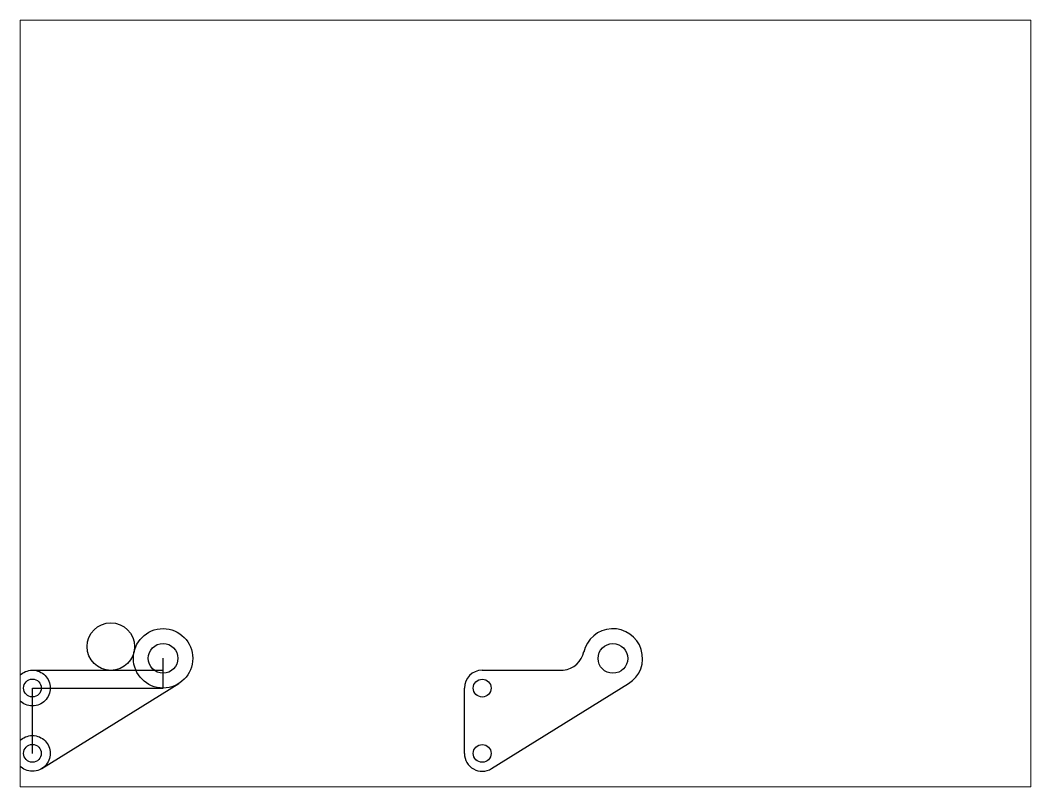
# Paper-space layout 'Layout1' of a CAD drawing. Header units: metres. Extents: x 26 to 231, y 20 to 176.
# The model-space entities are those that its viewports show. They can reach past a viewport. Long polylines and large blocks are cut down to what shows.
import ezdxf

# ---------------------------------------------------------------- set-up
doc = ezdxf.new("R2010")
doc.units = ezdxf.units.M
doc.layers.add('Circulo', color=82, linetype='Continuous', lineweight=25)
doc.layers.add('Contorno', color=140, linetype='Continuous', lineweight=25)

msp = doc.modelspace()

# ---------------------------------------------------------------- linework, layer by layer
for points in [[(57.47, 28.72), (57.47, 41.22)], [(2.47, 1.22), (2.47, 28.72)]]:
    msp.add_lwpolyline(points)
at = {"lineweight": 30}
msp.add_circle((35.49, 46.16), 10, dxfattribs=at)
for start, end in [(263.6051, 263.6825), (276.3946, 276.3949)]:
    msp.add_arc((224.8, 46.13), 10, start, end)
at = {"layer": 'Circulo'}
msp.add_lwpolyline([(2.47, 28.72), (57.47, 28.72)], dxfattribs=at)
for centre, radius in [((57.47, 41.22), 12.5), ((57.47, 41.22), 6.25), ((246.78, 41.19), 6.25), ((2.47, 28.72), 7.5), ((2.47, 28.72), 3.75), ((191.78, 28.69), 3.75), ((2.47, 1.22), 7.5)]:
    msp.add_circle(centre, radius, dxfattribs=at)
at = {"layer": 'Circulo', "lineweight": 25}
for centre in [(2.47, 1.22), (191.78, 1.19)]:
    msp.add_circle(centre, 3.75, dxfattribs=at)
at = {"layer": 'Circulo'}
for centre, radius, start, end in [((246.78, 41.19), 12.5, 301.8111, 167.9806), ((191.78, 28.69), 7.5, 90, 180), ((191.78, 1.19), 7.5, 180, 301.8113)]:
    msp.add_arc(centre, radius, start, end, dxfattribs=at)
at = {"layer": 'Contorno'}
for points in [[(2.47, 36.22), (57.47, 36.22)], [(191.78, 36.19), (225.92, 36.19)], [(6.42, -5.15), (64.06, 30.6)], [(184.28, 1.19), (184.28, 28.69)]]:
    msp.add_lwpolyline(points, dxfattribs=at)
at = {"layer": 'Contorno', "lineweight": 25}
msp.add_lwpolyline([(195.73, -5.18), (253.37, 30.57)], dxfattribs=at)
at = {"layer": 'Contorno'}
for centre, radius, start, end in [((246.78, 41.19), 12.5, 301.8111, 167.9806), ((224.8, 46.16), 10.03, 276.3839, 348.1598), ((191.78, 28.69), 7.5, 90, 180), ((224.8, 46.16), 10.03, 263.6161, 263.6933), ((191.78, 1.19), 7.5, 180.0002, 301.8111)]:
    msp.add_arc(centre, radius, start, end, dxfattribs=at)

psp = doc.layouts.get("Layout1")

# ---------------------------------------------------------------- viewports
at = {"layer": '0'}
psp.add_viewport(center=(128.5, 97.5), size=(205.6, 156), view_center_point=(210, 148.5), view_height=322.7195, dxfattribs=at)

doc.saveas('drawing.dxf')
